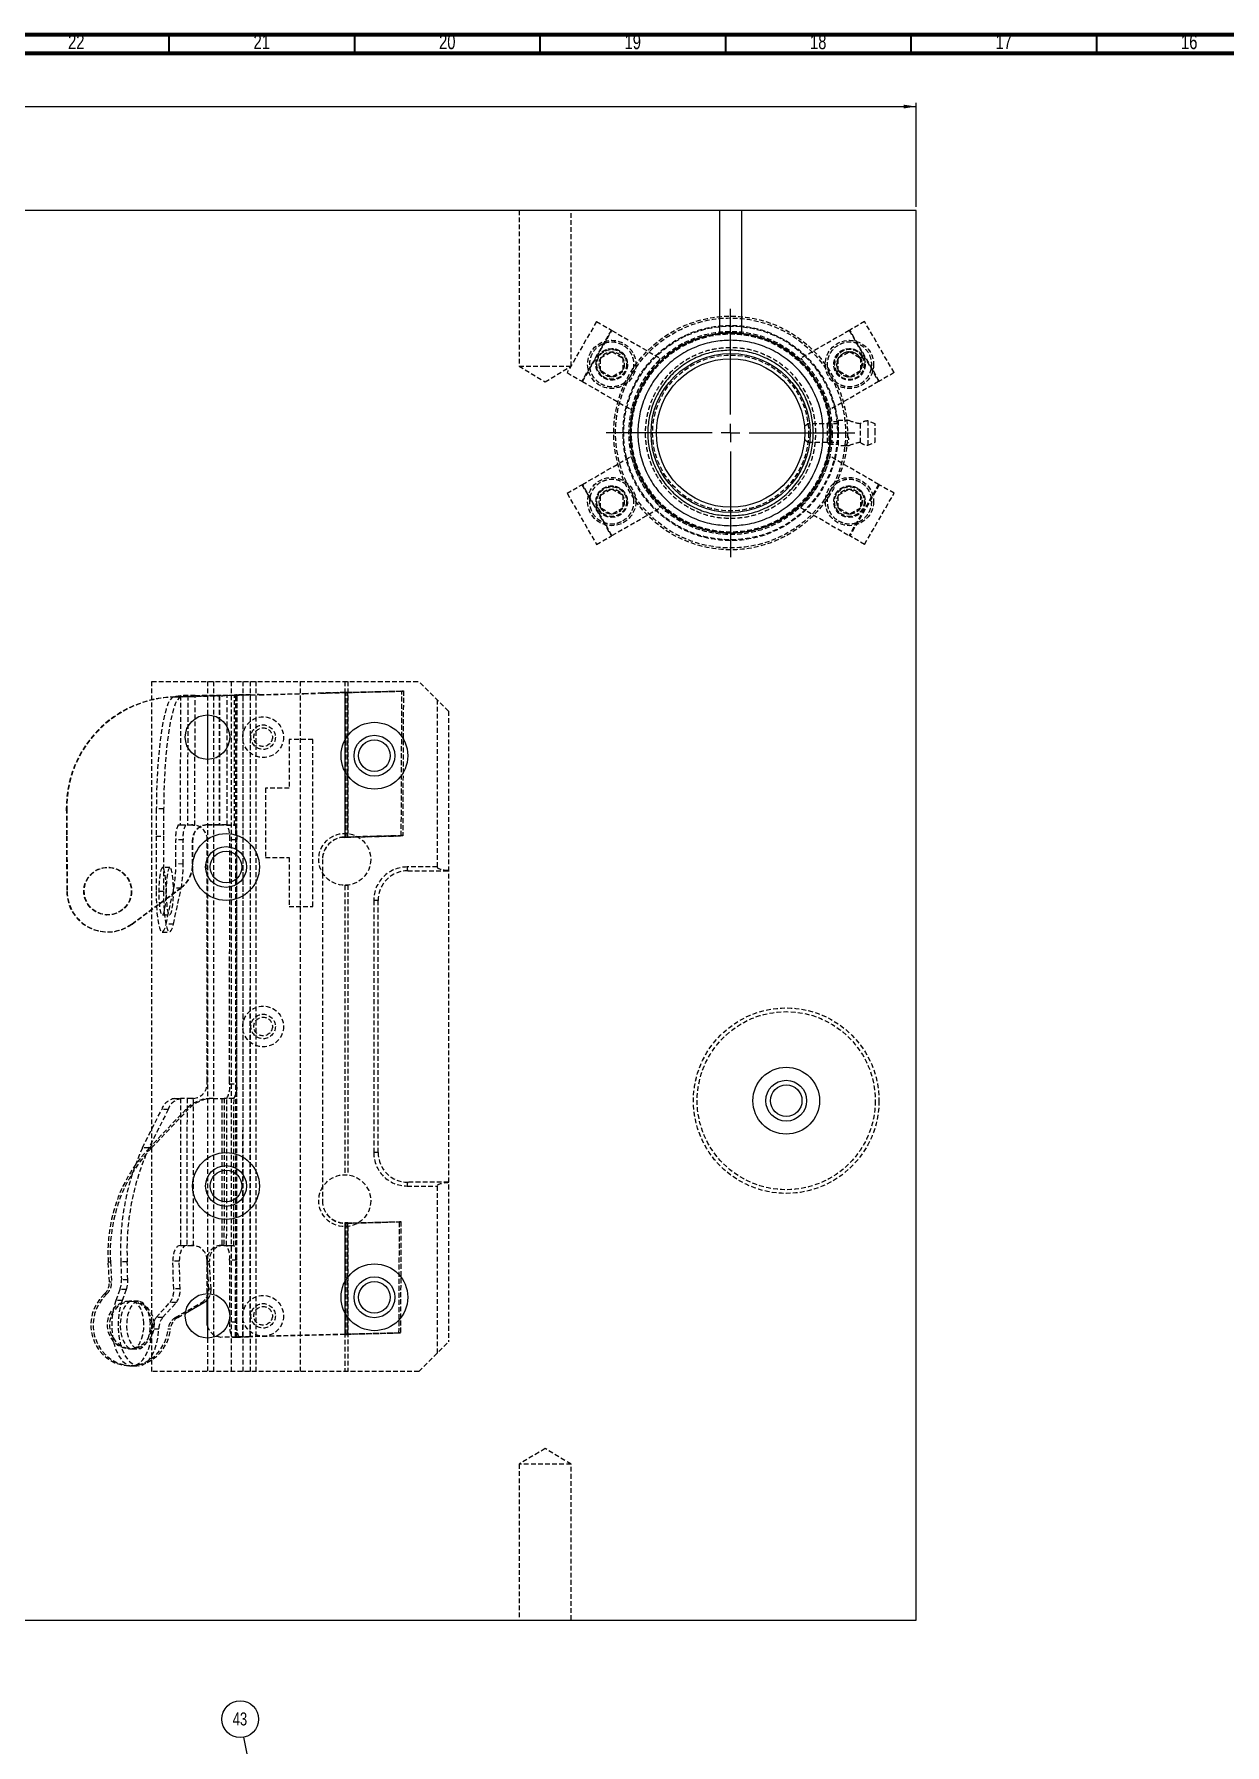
# Model space of a CAD drawing. Header units: millimetres. Extents: x 5 to 1512, y -497 to 895.
# Drawn here: x 413.6 to 734.5, y 434 to 895.1 of the extents above; entities that cross this region are included whole.
import ezdxf

# ---------------------------------------------------------------- set-up
doc = ezdxf.new("R2010")
doc.units = ezdxf.units.MM
doc.linetypes.add('HIDDEN', pattern=[1.905, 1.27, -0.635])
doc.styles.add('SLDTEXTSTYLE13', font='TXT', dxfattribs={"width": 0.75})
doc.dimstyles.new('SLDDIMSTYLE0', dxfattribs={"dimtxt": 3.5, "dimasz": 3.302, "dimexe": 0, "dimexo": 0.0625, "dimgap": 0.875, "dimtad": 1, "dimrnd": 1e-09, "dimzin": 12, "dimdsep": 46, "dimtxsty": 'SLDTEXTSTYLE13', "dimsah": 1, "dimcen": 0.09, "dimadec": 0, "dimazin": 3, "dimtfac": 1, "dimtofl": 0, "dimtmove": 0, "dimatfit": 3, "dimfxl": 1, "dimfrac": 2, "dimtolj": 1, "dimtzin": 12, "dimarcsym": 0})
doc.dimstyles.new('SLDDIMSTYLE1', dxfattribs={"dimtxt": 0.18, "dimasz": 3.302, "dimexe": 0, "dimexo": 0.0625, "dimgap": 0, "dimtad": 0, "dimtih": 1, "dimtoh": 1, "dimdec": 0, "dimrnd": 1e-09, "dimzin": 0, "dimdsep": 46, "dimtxsty": 'Standard', "dimsah": 1, "dimcen": 0.09, "dimadec": 0, "dimazin": 0, "dimtfac": 3.302, "dimtdec": 0, "dimtofl": 0, "dimtmove": 0, "dimatfit": 3, "dimfxl": 1, "dimfrac": 2, "dimtolj": 1, "dimtzin": 0, "dimarcsym": 0})

# ---------------------------------------------------------------- blocks, each defined once
blk = doc.blocks.new('SW_NOTE_0')
at = {"color": 0, "linetype": 'Continuous', "lineweight": 0}
blk.add_circle((-0.99, 4.84), 4.94, dxfattribs=at)
at = {"color": 0, "linetype": 'Continuous', "lineweight": 0, "insert": (-1.06, 6.65), "char_height": 3.5, "attachment_point": 2, "style": 'SLDTEXTSTYLE13'}
blk.add_mtext('43', dxfattribs=at)
blk = doc.blocks.new('_D_3')
at = {"color": 7, "linetype": 'Continuous', "lineweight": 18}
for p, q in [((101.29, 848.62), (101.29, 876.62)), ((651.29, 848.62), (651.29, 876.62)), ((101.29, 875.62), (651.29, 875.62))]:
    blk.add_line(p, q, dxfattribs=at)
for points in [[(101.29, 875.62), (104.59, 875.11), (104.59, 876.12)], [(651.29, 875.62), (647.99, 876.12), (647.99, 875.11)]]:
    blk.add_solid(points, dxfattribs=at)
at = {"color": 7, "linetype": 'Continuous', "lineweight": 18, "insert": (372.94, 880.13), "char_height": 3.5, "attachment_point": 1, "style": 'SLDTEXTSTYLE13'}
blk.add_mtext('550', dxfattribs=at)
blk = doc.blocks.new('SW_CENTERMARKSYMBOL_1')
at = {"color": 0, "linetype": 'Continuous', "lineweight": 0}
for p, q in [((0, 5), (0, 33.5)), ((-5, 0), (-33.5, 0)), ((0, 0), (-2.5, 0)), ((0, 0), (0, 2.5)), ((0, 0), (0, -2.5)), ((0, 0), (2.5, 0)), ((5, 0), (33.5, 0)), ((0, -5), (0, -33.5))]:
    blk.add_line(p, q, dxfattribs=at)

msp = doc.modelspace()

# ---------------------------------------------------------------- linework, layer by layer
at = {"color": 7, "linetype": 'Continuous', "lineweight": 70}
for p, q in [((5, 895), (1495, 895)), ((10, 890), (1490, 890))]:
    msp.add_line(p, q, dxfattribs=at)
at = {"color": 7, "linetype": 'Continuous', "lineweight": 35}
for p, q in [((450, 890), (450, 895)), ((500, 890), (500, 895)), ((550, 890), (550, 895)), ((600, 890), (600, 895)), ((650, 890), (650, 895)), ((700, 890), (700, 895))]:
    msp.add_line(p, q, dxfattribs=at)
at = {"color": 7, "linetype": 'Continuous', "lineweight": 25}
for p, q in [((598.291, 847.616), (154.291, 847.616)), ((598.291, 847.616), (598.291, 814.449)), ((604.291, 847.616), (598.291, 847.616)), ((604.291, 814.449), (604.291, 847.616)), ((651.291, 847.616), (604.291, 847.616)), ((651.291, 467.616), (651.291, 847.616)), ((460.291, 711.616), (460.291, 699.616)), ((460.162, 547.886), (460.165, 553.883)), ((460.291, 555.616), (460.291, 543.616)), ((454.337, 550.356), (459.267, 553.171)), ((101.291, 467.616), (651.291, 467.616))]:
    msp.add_line(p, q, dxfattribs=at)
at = {"color": 7, "linetype": 'HIDDEN', "lineweight": 18}
for p, q in [((544.291, 847.616), (544.291, 805.616)), ((558.291, 805.616), (558.291, 847.616)), ((565.169, 817.651), (557.219, 803.881)), ((565.169, 817.651), (569.153, 815.351)), ((637.413, 817.651), (633.429, 815.351)), ((645.363, 803.881), (637.413, 817.651)), ((569.153, 815.351), (561.203, 801.581)), ((561.376, 801.481), (569.326, 815.251)), ((569.326, 815.251), (582.316, 807.751)), ((633.256, 815.251), (620.266, 807.751)), ((633.256, 815.251), (641.206, 801.481)), ((641.379, 801.581), (633.429, 815.351)), ((566.248, 807.848), (569.248, 809.58)), ((566.248, 804.384), (566.248, 807.848)), ((569.248, 809.58), (572.248, 807.848)), ((572.248, 807.848), (572.248, 804.384)), ((582.016, 807.23), (582.316, 807.751)), ((620.266, 807.751), (620.566, 807.23)), ((630.334, 807.848), (633.334, 809.58)), ((630.334, 804.384), (630.334, 807.848)), ((633.334, 809.58), (636.334, 807.848)), ((636.257, 807.804), (636.798, 808.116)), ((636.334, 807.848), (636.334, 804.384)), ((544.291, 805.616), (551.291, 805.616)), ((544.291, 805.616), (551.291, 801.41)), ((551.291, 805.616), (558.291, 805.616)), ((551.291, 801.41), (558.291, 805.616)), ((557.219, 803.881), (561.203, 801.581)), ((569.248, 802.652), (566.248, 804.384)), ((572.248, 804.384), (569.248, 802.652)), ((629.87, 804.116), (630.411, 804.429)), ((633.334, 802.652), (630.334, 804.384)), ((636.334, 804.384), (633.334, 802.652)), ((645.363, 803.881), (641.379, 801.581)), ((561.376, 801.481), (574.366, 793.981)), ((641.206, 801.481), (628.216, 793.981)), ((574.366, 793.981), (574.667, 794.502)), ((627.915, 794.502), (628.216, 793.981)), ((630.291, 790.116), (622.145, 790.116)), ((627.791, 790.616), (627.291, 790.116)), ((627.291, 790.116), (627.291, 785.116)), ((627.791, 790.616), (627.791, 784.616)), ((630.291, 790.616), (627.791, 790.616)), ((630.291, 791.116), (630.291, 787.616)), ((630.291, 791.116), (632.291, 791.116)), ((636.291, 785.054), (636.291, 790.178)), ((638.291, 790.866), (638.291, 787.616)), ((640.291, 790.116), (638.291, 790.866)), ((640.291, 787.616), (640.291, 790.116)), ((622.145, 785.116), (630.291, 785.116)), ((627.291, 785.116), (627.791, 784.616)), ((627.791, 784.616), (630.291, 784.616)), ((630.291, 787.616), (630.291, 784.116)), ((630.291, 787.616), (632.291, 787.616)), ((632.291, 784.116), (630.291, 784.116)), ((638.291, 787.616), (638.291, 784.366)), ((638.291, 784.366), (640.291, 785.116)), ((640.291, 785.116), (640.291, 787.616)), ((561.376, 773.751), (574.366, 781.251)), ((574.667, 780.73), (574.366, 781.251)), ((627.915, 780.73), (628.216, 781.251)), ((641.206, 773.751), (628.216, 781.251)), ((557.219, 771.351), (561.203, 773.651)), ((557.219, 771.351), (565.169, 757.581)), ((561.203, 773.651), (569.153, 759.881)), ((569.326, 759.981), (561.376, 773.751)), ((566.248, 770.848), (569.248, 772.58)), ((566.248, 767.384), (566.248, 770.848)), ((569.248, 772.58), (572.248, 770.848)), ((572.248, 770.848), (572.248, 767.384)), ((630.334, 770.848), (633.334, 772.58)), ((630.334, 767.384), (630.334, 770.848)), ((641.206, 773.751), (633.256, 759.981)), ((633.334, 772.58), (636.334, 770.848)), ((641.379, 773.651), (633.429, 759.881)), ((636.334, 770.848), (636.334, 767.384)), ((637.413, 757.581), (645.363, 771.351)), ((645.363, 771.351), (641.379, 773.651)), ((569.248, 765.652), (566.248, 767.384)), ((572.248, 767.384), (569.248, 765.652)), ((569.326, 759.981), (582.316, 767.481)), ((582.316, 767.481), (582.016, 768.002)), ((620.266, 767.481), (620.566, 768.002)), ((620.266, 767.481), (633.256, 759.981)), ((633.334, 765.652), (630.334, 767.384)), ((636.334, 767.384), (633.334, 765.652)), ((565.169, 757.581), (569.153, 759.881)), ((637.413, 757.581), (633.429, 759.881)), ((445.291, 720.616), (517.291, 720.616)), ((445.291, 534.616), (445.291, 720.616)), ((460.291, 720.616), (460.291, 711.616)), ((461.87, 720.616), (461.87, 534.616)), ((466.761, 534.616), (466.761, 720.616)), ((469.834, 720.616), (469.834, 534.616)), ((471.79, 720.616), (471.79, 534.616)), ((473.29, 720.616), (473.29, 534.616)), ((485.291, 720.616), (485.291, 534.616)), ((497.291, 720.616), (497.291, 679.674)), ((498.091, 720.616), (498.091, 679.628)), ((525.291, 712.616), (517.291, 720.616)), ((453.034, 716.762), (451.164, 716.463)), ((451.164, 716.463), (453.14, 716.455)), ((463.458, 716.764), (451.468, 716.471)), ((451.468, 716.471), (451.574, 716.464)), ((451.574, 716.464), (463.565, 716.758)), ((453.034, 716.762), (452.904, 681.961)), ((455.01, 716.754), (453.034, 716.762)), ((453.14, 716.455), (455.01, 716.754)), ((455.01, 716.754), (454.88, 681.953)), ((456.855, 681.9), (456.986, 716.88)), ((456.986, 716.88), (466.093, 716.968)), ((463.458, 716.764), (463.417, 681.963)), ((463.565, 716.758), (463.458, 716.764)), ((463.565, 716.758), (463.523, 681.957)), ((465.585, 681.903), (465.627, 716.884)), ((465.627, 716.884), (467.521, 716.976)), ((467.584, 716.883), (465.627, 716.884)), ((466.093, 716.968), (468.253, 716.989)), ((467.97, 716.997), (467.521, 716.976)), ((467.542, 681.902), (467.584, 716.883)), ((467.584, 716.883), (469.477, 716.974)), ((467.878, 543.911), (467.97, 716.997)), ((467.97, 716.997), (469.926, 716.996)), ((468.16, 543.902), (468.253, 716.989)), ((468.16, 543.944), (468.253, 716.989)), ((468.253, 716.989), (471.883, 716.987)), ((469.477, 716.974), (469.926, 716.996)), ((469.834, 543.91), (469.926, 716.996)), ((471.79, 544.007), (471.883, 717.053)), ((471.883, 717.053), (473.693, 717.098)), ((471.883, 716.987), (473.693, 717.032)), ((474.263, 717.097), (473.693, 717.098)), ((474.263, 717.032), (473.693, 717.032)), ((474.263, 717.097), (486.259, 717.405)), ((474.263, 717.032), (486.259, 717.339)), ((486.259, 717.405), (490.083, 717.503)), ((486.259, 717.339), (490.083, 717.437)), ((490.433, 717.512), (490.083, 717.503)), ((490.433, 717.446), (490.083, 717.437)), ((490.79, 717.521), (490.433, 717.512)), ((490.79, 717.455), (490.433, 717.446)), ((490.79, 717.521), (497.291, 717.682)), ((497.291, 717.682), (490.79, 717.521)), ((490.79, 717.455), (497.291, 717.616)), ((497.291, 717.616), (490.79, 717.455)), ((497.291, 717.682), (497.291, 678.676)), ((497.291, 717.682), (497.291, 678.676)), ((497.291, 717.682), (497.291, 717.682)), ((497.291, 717.616), (497.291, 678.61)), ((497.291, 717.616), (497.291, 678.61)), ((497.291, 717.616), (497.291, 717.616)), ((497.392, 717.687), (497.493, 717.687)), ((497.392, 717.621), (497.493, 717.621)), ((497.691, 717.702), (512.7, 718.089)), ((497.691, 717.636), (512.7, 718.023)), ((497.691, 678.69), (497.691, 717.702)), ((497.691, 717.702), (498.091, 717.702)), ((497.691, 678.624), (497.691, 717.636)), ((497.691, 717.636), (498.091, 717.636)), ((498.091, 717.702), (513.1, 718.089)), ((498.091, 717.636), (513.1, 718.023)), ((498.091, 678.69), (498.091, 717.702)), ((498.091, 678.624), (498.091, 717.636)), ((512.521, 679.072), (512.7, 718.089)), ((512.521, 679.006), (512.7, 718.023)), ((512.7, 718.089), (513.1, 718.089)), ((512.7, 718.023), (513.1, 718.023)), ((513.1, 718.089), (512.921, 679.072)), ((513.1, 718.023), (512.921, 679.006)), ((522.195, 715.712), (522.195, 670.616)), ((525.291, 712.616), (525.291, 542.616)), ((482.291, 705.009), (482.291, 691.859)), ((488.691, 705.009), (482.291, 705.009)), ((488.691, 660.009), (488.691, 705.009)), ((460.291, 699.616), (460.291, 555.616)), ((482.291, 691.859), (475.891, 691.859)), ((475.891, 691.859), (475.891, 673.159)), ((422.238, 686.302), (422.28, 678.961)), ((422.344, 686.295), (422.238, 686.302)), ((422.344, 686.295), (422.386, 678.955)), ((446.501, 686.281), (446.481, 678.94)), ((448.476, 686.273), (446.501, 686.281)), ((448.476, 686.273), (448.457, 678.933)), ((422.28, 678.961), (422.367, 664.042)), ((422.28, 678.961), (422.386, 678.955)), ((422.386, 678.955), (422.473, 664.035)), ((446.481, 678.94), (446.442, 664.021)), ((446.481, 678.94), (448.457, 678.933)), ((448.457, 678.933), (448.417, 664.013)), ((451.754, 671.429), (451.771, 677.937)), ((453.747, 677.93), (451.771, 677.937)), ((452.409, 681.963), (452.904, 681.961)), ((453.729, 671.421), (453.747, 677.93)), ((456.4, 681.948), (455.945, 681.95)), ((456.276, 671.438), (456.239, 677.943)), ((456.345, 677.936), (456.239, 677.943)), ((456.382, 671.432), (456.345, 677.936)), ((460.197, 612.87), (460.232, 677.946)), ((460.238, 681.967), (463.417, 681.963)), ((460.344, 681.96), (460.238, 681.967)), ((463.523, 681.957), (460.344, 681.96)), ((465.439, 681.951), (467.25, 681.952)), ((465.585, 681.903), (467.542, 681.902)), ((466.251, 612.875), (466.286, 677.951)), ((468.242, 677.95), (466.286, 677.951)), ((468.207, 612.874), (468.242, 677.95)), ((497.291, 678.676), (497.139, 678.672)), ((497.291, 678.61), (497.139, 678.607)), ((497.291, 678.676), (497.691, 678.69)), ((498.091, 678.624), (497.291, 678.61)), ((497.291, 678.61), (497.691, 678.624)), ((497.691, 678.69), (512.521, 679.072)), ((497.691, 678.624), (512.521, 679.006)), ((497.691, 678.69), (498.091, 678.69)), ((497.691, 678.624), (498.091, 678.624)), ((512.921, 679.072), (498.091, 678.69)), ((512.921, 679.006), (498.091, 678.624)), ((512.921, 679.072), (512.521, 679.072)), ((512.921, 679.006), (512.521, 679.006)), ((433.841, 670.49), (433.735, 670.496)), ((450.154, 670.484), (448.178, 670.491)), ((453.729, 671.421), (451.754, 671.429)), ((456.382, 671.432), (456.276, 671.438)), ((475.891, 673.159), (482.291, 673.159)), ((482.291, 673.159), (482.291, 660.009)), ((491.291, 672.674), (491.291, 672.608)), ((491.291, 672.608), (491.291, 580.581)), ((522.195, 670.616), (514.091, 670.616)), ((514.291, 669.616), (525.291, 669.616)), ((439.86, 655.248), (453.022, 664.947)), ((439.967, 655.242), (453.128, 664.941)), ((449.137, 655.234), (451.223, 664.936)), ((451.113, 655.227), (453.199, 664.928)), ((453.199, 664.928), (451.223, 664.936)), ((453.128, 664.941), (453.022, 664.947)), ((497.291, 665.674), (498.091, 665.72)), ((497.291, 665.674), (497.291, 587.647)), ((498.091, 665.72), (498.091, 587.601)), ((422.473, 664.035), (422.367, 664.042)), ((448.417, 664.013), (446.442, 664.021)), ((482.291, 660.009), (488.691, 660.009)), ((506.291, 661.616), (505.091, 661.616)), ((505.091, 661.616), (505.091, 593.616)), ((506.291, 593.616), (506.291, 661.616)), ((432.967, 657.719), (433.073, 657.713)), ((439.967, 655.242), (439.86, 655.248)), ((448.13, 657.691), (450.106, 657.684)), ((451.113, 655.227), (449.137, 655.234)), ((432.691, 653.127), (432.797, 653.121)), ((448.113, 653.091), (450.089, 653.084)), ((460.197, 612.199), (460.197, 612.87)), ((466.251, 612.204), (466.251, 612.875)), ((466.251, 612.204), (468.207, 612.202)), ((468.207, 612.202), (468.207, 612.874)), ((442.771, 594.909), (447.962, 605.276)), ((449.694, 605.275), (444.503, 594.908)), ((454.485, 605.281), (444.617, 594.916)), ((445.235, 594.916), (455.103, 605.281)), ((449.694, 605.275), (447.962, 605.276)), ((451.499, 608.203), (453.04, 608.202)), ((453.04, 608.202), (453.019, 568.603)), ((454.485, 605.281), (455.103, 605.281)), ((454.772, 608.201), (454.751, 568.602)), ((456.038, 608.201), (456.271, 608.201)), ((456.483, 568.589), (456.504, 608.213)), ((461.83, 608.206), (461.212, 608.206)), ((461.83, 608.206), (464.761, 608.204)), ((464.143, 608.205), (464.122, 568.605)), ((464.761, 608.204), (464.74, 568.605)), ((465.46, 568.592), (465.481, 608.216)), ((467.438, 608.215), (465.481, 608.216)), ((467.416, 568.591), (467.438, 608.215)), ((444.503, 594.908), (442.771, 594.909)), ((444.617, 594.916), (445.235, 594.916)), ((506.291, 593.616), (505.091, 593.616)), ((514.091, 584.616), (522.195, 584.616)), ((525.291, 585.616), (514.291, 585.616)), ((522.195, 584.616), (522.195, 539.52)), ((497.291, 574.647), (497.291, 544.639)), ((497.291, 574.581), (497.291, 544.573)), ((497.291, 573.647), (498.091, 573.693)), ((497.291, 573.647), (497.291, 534.616)), ((497.405, 574.649), (497.691, 574.659)), ((497.405, 574.649), (497.52, 574.649)), ((497.405, 574.583), (497.691, 574.593)), ((497.405, 574.583), (497.52, 574.583)), ((498.091, 574.659), (497.52, 574.649)), ((498.091, 574.593), (497.52, 574.583)), ((497.691, 574.659), (512.046, 575.029)), ((497.691, 574.593), (512.046, 574.963)), ((497.691, 544.649), (497.691, 574.659)), ((497.691, 574.659), (498.091, 574.659)), ((497.691, 544.583), (497.691, 574.593)), ((497.691, 574.593), (498.091, 574.593)), ((498.091, 574.659), (512.446, 575.029)), ((498.091, 574.593), (512.446, 574.963)), ((498.091, 544.649), (498.091, 574.659)), ((498.091, 544.583), (498.091, 574.593)), ((498.091, 573.693), (498.091, 534.616)), ((511.908, 545.001), (512.046, 575.029)), ((511.908, 544.935), (512.046, 574.963)), ((512.046, 575.029), (512.446, 575.029)), ((512.046, 574.963), (512.446, 574.963)), ((512.446, 575.029), (512.308, 545.001)), ((512.446, 574.963), (512.308, 544.935)), ((453.019, 568.603), (452.954, 568.603)), ((456.25, 568.601), (456.017, 568.601)), ((464.616, 568.605), (463.998, 568.605)), ((464.74, 568.605), (464.616, 568.605)), ((465.46, 568.592), (467.416, 568.591)), ((433.53, 564.172), (434.148, 564.172)), ((433.842, 558.815), (433.53, 564.172)), ((434.148, 564.172), (434.46, 558.815)), ((436.935, 564.162), (437.081, 559.339)), ((438.667, 564.161), (436.935, 564.162)), ((438.813, 559.338), (438.667, 564.161)), ((451.181, 556.928), (450.955, 564.357)), ((452.687, 564.356), (450.955, 564.357)), ((452.913, 556.927), (452.687, 564.356)), ((460.165, 553.883), (460.171, 564.599)), ((460.199, 564.36), (460.817, 564.36)), ((460.631, 556.931), (460.199, 564.36)), ((461.249, 556.931), (460.817, 564.36)), ((466.225, 564.604), (466.216, 547.89)), ((468.182, 564.603), (466.225, 564.604)), ((468.173, 547.889), (468.182, 564.603)), ((433.842, 558.815), (434.46, 558.815)), ((438.813, 559.338), (437.081, 559.339)), ((432.512, 555.526), (433.13, 555.525)), ((436.677, 556.675), (435.582, 553.792)), ((437.314, 553.791), (435.582, 553.792)), ((438.409, 556.674), (436.677, 556.675)), ((438.409, 556.674), (437.314, 553.791)), ((439.916, 553.551), (439.298, 553.552)), ((441.696, 553.542), (439.964, 553.543)), ((452.913, 556.927), (451.181, 556.928)), ((460.631, 556.931), (461.249, 556.931)), ((446.47, 549.184), (450.138, 553.168)), ((448.202, 549.183), (446.47, 549.184)), ((448.202, 549.183), (451.87, 553.167)), ((451.87, 553.167), (450.138, 553.168)), ((451.676, 549.19), (458.649, 553.172)), ((451.676, 549.19), (452.294, 549.189)), ((452.294, 549.189), (454.337, 550.356)), ((458.649, 553.172), (459.267, 553.171)), ((447.166, 546.062), (445.434, 546.063)), ((449.705, 546.068), (450.323, 546.068)), ((468.173, 547.889), (466.216, 547.89)), ((497.291, 544.639), (471.79, 544.007)), ((497.291, 544.573), (471.79, 543.942)), ((511.908, 545.001), (497.691, 544.649)), ((511.908, 544.935), (497.691, 544.583)), ((498.091, 544.649), (497.691, 544.649)), ((498.091, 544.583), (497.691, 544.583)), ((512.308, 545.001), (498.091, 544.649)), ((512.308, 544.935), (498.091, 544.583)), ((512.308, 545.001), (511.908, 545.001)), ((512.308, 544.935), (511.908, 544.935)), ((439.291, 540.752), (439.909, 540.751)), ((439.957, 540.743), (441.689, 540.742)), ((460.291, 543.616), (460.291, 534.616)), ((468.16, 543.902), (464.181, 543.883)), ((467.878, 543.911), (467.05, 543.89)), ((467.05, 543.89), (469.007, 543.889)), ((467.878, 543.911), (469.834, 543.91)), ((468.16, 543.944), (471.79, 543.942)), ((469.834, 543.91), (469.007, 543.889)), ((517.291, 534.616), (525.291, 542.616)), ((439.289, 536.152), (439.907, 536.151)), ((439.955, 536.143), (441.687, 536.142)), ((517.291, 534.616), (445.291, 534.616)), ((551.291, 513.822), (544.291, 509.616)), ((558.291, 509.616), (551.291, 513.822)), ((558.291, 509.616), (544.291, 509.616)), ((544.291, 509.616), (544.291, 467.616)), ((558.291, 467.616), (558.291, 509.616))]:
    msp.add_line(p, q, dxfattribs=at)
at = {"color": 7, "linetype": 'HIDDEN', "lineweight": 18, "flags": 128}
for points in [[(569.153, 815.351), (569.156, 815.349), (569.166, 815.343), (569.182, 815.334), (569.203, 815.322), (569.23, 815.307), (569.26, 815.289), (569.292, 815.271), (569.326, 815.251)], [(598.291, 814.449), (601.291, 814.616), (604.291, 814.449)], [(633.256, 815.251), (633.29, 815.271), (633.322, 815.289), (633.352, 815.307), (633.378, 815.322), (633.4, 815.334), (633.416, 815.343), (633.426, 815.349), (633.429, 815.351)], [(561.376, 801.481), (561.342, 801.501), (561.31, 801.52), (561.28, 801.537), (561.253, 801.552), (561.232, 801.564), (561.216, 801.574), (561.206, 801.579), (561.203, 801.581)], [(641.379, 801.581), (641.376, 801.579), (641.366, 801.574), (641.35, 801.564), (641.328, 801.552), (641.302, 801.537), (641.272, 801.52), (641.24, 801.501), (641.206, 801.481)], [(561.203, 773.651), (561.206, 773.653), (561.216, 773.659), (561.232, 773.668), (561.253, 773.68), (561.28, 773.695), (561.31, 773.713), (561.342, 773.732), (561.376, 773.751)], [(641.379, 773.651), (641.376, 773.653), (641.366, 773.659), (641.35, 773.668), (641.328, 773.68), (641.302, 773.695), (641.272, 773.713), (641.24, 773.732), (641.206, 773.751)], [(569.326, 759.981), (569.292, 759.962), (569.26, 759.943), (569.23, 759.926), (569.203, 759.911), (569.182, 759.898), (569.166, 759.889), (569.156, 759.883), (569.153, 759.881)], [(633.429, 759.881), (633.426, 759.883), (633.416, 759.889), (633.4, 759.898), (633.378, 759.911), (633.352, 759.926), (633.322, 759.943), (633.29, 759.962), (633.256, 759.981)], [(451.164, 716.463), (450.647, 716.196), (450.137, 715.564), (449.639, 714.575), (449.16, 713.241), (448.706, 711.578), (448.282, 709.606), (447.894, 707.351), (447.546, 704.839), (447.242, 702.101), (446.987, 699.172), (446.783, 696.087), (446.633, 692.883), (446.538, 689.601), (446.501, 686.281)], [(453.14, 716.455), (452.623, 716.189), (452.113, 715.557), (451.615, 714.568), (451.136, 713.233), (450.682, 711.57), (450.258, 709.599), (449.87, 707.343), (449.521, 704.832), (449.218, 702.094), (448.962, 699.165), (448.758, 696.079), (448.608, 692.876), (448.514, 689.594), (448.476, 686.273)], [(452.904, 681.961), (453.039, 681.96), (453.258, 681.96), (453.555, 681.958), (453.925, 681.957), (454.359, 681.955), (454.847, 681.954), (455.38, 681.952), (455.945, 681.95)], [(463.417, 681.963), (464.008, 681.963), (464.592, 681.962), (465.154, 681.96), (465.683, 681.959), (466.167, 681.957), (466.596, 681.956), (466.959, 681.954), (467.25, 681.952)], [(448.182, 670.491), (447.943, 670.312), (447.716, 669.772), (447.515, 668.901), (447.35, 667.751), (447.233, 666.388), (447.169, 664.892), (447.162, 663.349), (447.213, 661.849), (447.319, 660.48), (447.473, 659.32), (447.667, 658.438), (447.889, 657.884), (448.126, 657.691), (448.366, 657.87), (448.593, 658.411), (448.794, 659.282), (448.958, 660.432), (449.076, 661.795), (449.14, 663.291), (449.146, 664.834), (449.096, 666.334), (448.99, 667.703), (448.836, 668.862), (448.642, 669.745), (448.42, 670.298), (448.182, 670.491)], [(450.158, 670.484), (449.919, 670.305), (449.692, 669.764), (449.49, 668.894), (449.326, 667.744), (449.208, 666.381), (449.144, 664.884), (449.138, 663.341), (449.189, 661.842), (449.294, 660.472), (449.449, 659.313), (449.642, 658.431), (449.864, 657.877), (450.102, 657.684), (450.341, 657.863), (450.568, 658.404), (450.77, 659.274), (450.934, 660.424), (451.051, 661.787), (451.115, 663.284), (451.122, 664.827), (451.071, 666.326), (450.965, 667.696), (450.811, 668.855), (450.617, 669.737), (450.395, 670.291), (450.158, 670.484)], [(446.442, 664.021), (446.465, 662.017), (446.545, 660.083), (446.679, 658.284), (446.862, 656.679), (447.089, 655.322), (447.351, 654.258), (447.64, 653.525), (447.946, 653.145), (448.26, 653.131), (448.569, 653.485), (448.865, 654.194), (449.137, 655.234)], [(448.417, 664.013), (448.441, 662.01), (448.521, 660.076), (448.655, 658.276), (448.838, 656.671), (449.064, 655.314), (449.327, 654.251), (449.616, 653.517), (449.922, 653.137), (450.235, 653.124), (450.545, 653.477), (450.841, 654.186), (451.113, 655.227)], [(456.038, 608.201), (455.58, 608.201), (455.135, 608.201), (454.708, 608.201), (454.305, 608.202), (453.932, 608.202), (453.594, 608.202), (453.295, 608.202), (453.04, 608.202)], [(467.314, 608.203), (467.14, 608.203), (466.917, 608.203), (466.648, 608.203), (466.336, 608.203), (465.987, 608.204), (465.605, 608.204), (465.194, 608.204), (464.761, 608.204)], [(452.954, 568.603), (452.548, 568.52), (452.16, 568.275), (451.804, 567.877), (451.496, 567.343), (451.248, 566.696), (451.071, 565.962), (450.972, 565.171), (450.955, 564.357)], [(454.686, 568.602), (454.28, 568.519), (453.892, 568.274), (453.536, 567.876), (453.228, 567.342), (452.98, 566.695), (452.803, 565.961), (452.704, 565.17), (452.687, 564.356)], [(453.019, 568.603), (453.274, 568.602), (453.573, 568.602), (453.911, 568.602), (454.284, 568.602), (454.687, 568.602), (455.114, 568.601), (455.559, 568.601), (456.017, 568.601)], [(464.74, 568.605), (465.173, 568.604), (465.584, 568.604), (465.966, 568.604), (466.315, 568.604), (466.626, 568.604), (466.895, 568.603), (467.119, 568.603), (467.293, 568.603)], [(432.512, 555.526), (431.155, 554.061), (430.079, 552.358), (429.322, 550.476), (428.909, 548.478), (428.855, 546.434), (429.162, 544.416), (429.818, 542.492), (430.802, 540.728), (432.078, 539.187), (433.605, 537.921), (435.327, 536.973), (437.187, 536.377), (439.119, 536.153), (441.058, 536.309), (442.936, 536.839), (444.687, 537.726), (446.253, 538.938), (447.578, 540.434), (448.618, 542.162), (449.335, 544.062), (449.705, 546.068)], [(433.13, 555.525), (431.773, 554.061), (430.697, 552.358), (429.94, 550.475), (429.527, 548.478), (429.473, 546.434), (429.78, 544.415), (430.436, 542.491), (431.42, 540.728), (432.696, 539.187), (434.223, 537.92), (435.945, 536.973), (437.805, 536.377), (439.737, 536.153), (441.676, 536.309), (443.554, 536.839), (445.305, 537.726), (446.871, 538.938), (448.196, 540.434), (449.236, 542.161), (449.953, 544.061), (450.323, 546.068)], [(445.37, 547.543), (445.105, 549.06), (444.501, 550.467), (443.596, 551.68), (442.44, 552.631), (441.101, 553.263), (439.658, 553.54), (438.193, 553.446), (436.793, 552.986), (435.537, 552.187), (434.501, 551.095), (433.742, 549.774), (433.307, 548.301), (433.219, 546.76), (433.485, 545.243), (434.088, 543.837), (434.994, 542.623), (436.149, 541.672), (437.488, 541.04), (438.931, 540.763), (440.396, 540.857), (441.797, 541.317), (443.052, 542.117), (444.089, 543.208), (444.847, 544.529), (445.282, 546.003), (445.37, 547.543)], [(445.988, 547.542), (445.723, 549.06), (445.119, 550.466), (444.214, 551.68), (443.058, 552.631), (441.719, 553.263), (440.276, 553.54), (438.811, 553.446), (437.411, 552.985), (436.155, 552.186), (435.119, 551.094), (434.36, 549.774), (433.925, 548.3), (433.837, 546.76), (434.103, 545.243), (434.706, 543.836), (435.612, 542.622), (436.767, 541.672), (438.106, 541.04), (439.549, 540.763), (441.014, 540.857), (442.415, 541.317), (443.67, 542.116), (444.707, 543.208), (445.465, 544.529), (445.9, 546.002), (445.988, 547.542)], [(435.582, 553.792), (435.045, 552.071), (434.676, 550.182), (434.486, 548.189), (434.482, 546.162), (434.665, 544.167), (435.027, 542.274), (435.557, 540.546), (436.237, 539.042), (437.043, 537.814), (437.949, 536.902), (438.922, 536.339), (439.931, 536.143), (440.942, 536.321), (441.918, 536.867), (442.829, 537.761), (443.641, 538.975), (444.329, 540.466), (444.868, 542.185), (445.241, 544.071), (445.434, 546.063)], [(437.314, 553.791), (436.778, 552.07), (436.408, 550.181), (436.218, 548.188), (436.214, 546.161), (436.397, 544.166), (436.759, 542.273), (437.289, 540.545), (437.969, 539.041), (438.775, 537.813), (439.681, 536.902), (440.654, 536.338), (441.664, 536.142), (442.674, 536.32), (443.65, 536.866), (444.561, 537.76), (445.373, 538.974), (446.061, 540.466), (446.6, 542.184), (446.973, 544.07), (447.166, 546.062)], [(443.155, 547.536), (443.016, 549.053), (442.699, 550.459), (442.223, 551.673), (441.616, 552.623), (440.912, 553.255), (440.153, 553.532), (439.383, 553.437), (438.647, 552.977), (437.987, 552.177), (437.441, 551.085), (437.042, 549.764), (436.813, 548.29), (436.767, 546.75), (436.906, 545.233), (437.223, 543.827), (437.698, 542.613), (438.306, 541.663), (439.009, 541.031), (439.768, 540.754), (440.538, 540.849), (441.275, 541.309), (441.935, 542.109), (442.48, 543.201), (442.879, 544.522), (443.108, 545.996), (443.155, 547.536)], [(444.887, 547.535), (444.748, 549.052), (444.431, 550.459), (443.955, 551.672), (443.348, 552.622), (442.644, 553.254), (441.885, 553.531), (441.115, 553.436), (440.379, 552.976), (439.719, 552.176), (439.173, 551.084), (438.774, 549.763), (438.545, 548.29), (438.499, 546.749), (438.638, 545.232), (438.955, 543.826), (439.431, 542.612), (440.038, 541.662), (440.741, 541.03), (441.5, 540.753), (442.27, 540.848), (443.007, 541.309), (443.667, 542.108), (444.212, 543.2), (444.611, 544.521), (444.841, 545.995), (444.887, 547.535)], [(466.216, 547.89), (466.232, 547.108), (466.279, 546.355), (466.356, 545.662), (466.46, 545.055), (466.586, 544.557), (466.731, 544.189), (466.887, 543.963), (467.05, 543.89)], [(469.007, 543.889), (468.844, 543.962), (468.687, 544.188), (468.543, 544.556), (468.416, 545.053), (468.313, 545.661), (468.236, 546.354), (468.188, 547.106), (468.173, 547.889)]]:
    msp.add_lwpolyline(points, dxfattribs=at)
at = {"color": 7, "linetype": 'Continuous', "lineweight": 25, "flags": 128}
msp.add_lwpolyline([(460.291, 546.877), (460.239, 547.103), (460.162, 547.886)], dxfattribs=at)
at = {"color": 7, "linetype": 'HIDDEN', "lineweight": 18}
for centre, radius in [((601.291, 787.616), 31.5), ((601.291, 787.616), 31), ((601.291, 787.616), 29), ((601.291, 787.616), 28.81), ((569.248, 806.116), 6.5), ((601.291, 787.616), 27.394), ((601.291, 787.616), 27.01), ((601.291, 787.616), 26.73), ((601.291, 787.616), 26.71), ((633.334, 806.116), 6.5), ((569.248, 806.116), 4.25), ((569.248, 806.116), 4.2), ((569.248, 806.116), 4), ((569.248, 806.116), 3.4), ((569.248, 806.116), 3.375), ((601.291, 787.616), 21.006), ((633.334, 806.116), 4.25), ((633.334, 806.116), 4.2), ((633.334, 806.116), 3.4), ((569.248, 769.116), 6.5), ((633.334, 769.116), 6.5), ((569.248, 769.116), 4.25), ((569.248, 769.116), 4.2), ((569.248, 769.116), 4), ((569.248, 769.116), 3.4), ((569.248, 769.116), 3.375), ((633.334, 769.116), 4.25), ((633.334, 769.116), 4.2), ((633.334, 769.116), 4), ((633.334, 769.116), 3.4), ((633.334, 769.116), 3.375), ((475.291, 705.616), 5.5), ((475.291, 705.616), 3.3), ((475.291, 705.616), 2.5), ((497.291, 672.674), 7), ((433.351, 664.114), 6.393), ((433.457, 664.108), 6.393), ((475.291, 627.616), 5.5), ((616.291, 607.616), 25), ((475.291, 627.616), 3.3), ((475.291, 627.616), 2.5), ((616.291, 607.616), 24), ((497.291, 580.647), 7), ((475.291, 549.616), 5.5), ((475.291, 549.616), 3.3), ((475.291, 549.616), 2.5)]:
    msp.add_circle(centre, radius, dxfattribs=at)
at = {"color": 7, "linetype": 'Continuous', "lineweight": 25}
for centre, radius in [((601.291, 787.616), 26.995), ((601.291, 787.616), 21.449), ((601.291, 787.616), 20.006), ((460.291, 705.616), 6), ((505.291, 700.616), 9), ((505.291, 700.616), 5.5), ((505.291, 700.616), 4.25), ((465.291, 670.616), 9), ((465.291, 670.616), 5.5), ((465.291, 670.616), 4.25), ((616.291, 607.616), 9), ((616.291, 607.616), 5.5), ((616.291, 607.616), 4.25), ((465.291, 584.616), 9), ((465.291, 584.616), 5.5), ((465.291, 584.616), 4.25), ((505.291, 554.616), 9), ((505.291, 554.616), 5.5), ((505.291, 554.616), 4.25), ((460.291, 549.616), 6)]:
    msp.add_circle(centre, radius, dxfattribs=at)
for centre, radius, start, end in [((601.291, 787.616), 27, 96.37937, 83.62063), ((601.291, 787.616), 27, 83.62063, 96.37937), ((457.353, 556.511), 3.85, 299.82897, 319.7541)]:
    msp.add_arc(centre, radius, start, end, dxfattribs=at)
at = {"color": 7, "linetype": 'HIDDEN', "lineweight": 18}
for centre, radius, start, end in [((601.291, 787.616), 27.5, 134.50127, 165.49873), ((601.291, 787.616), 27.5, 14.50127, 45.49873), ((633.334, 806.116), 4, 30, 210), ((633.334, 806.116), 4, 210, 30), ((633.334, 806.116), 3.375, 30, 210), ((633.334, 806.116), 3.375, 210, 30), ((637.024, 798.306), 8.161, 241.98043, 264.84636), ((638.291, 787.616), 3.25, 90, 127.97987), ((637.024, 776.926), 8.161, 95.15364, 117.98736), ((638.291, 787.616), 3.25, 232.02013, 270), ((601.291, 787.616), 27.5, 194.50127, 225.49873), ((601.291, 787.616), 27.5, 314.50127, 345.49873), ((452.223, 686.494), 29.986, 91.44435, 180.36758), ((452.33, 686.488), 29.986, 91.44437, 180.36757), ((458.725, 678.899), 7.02, 154.124, 187.87481), ((460.701, 678.892), 7.02, 154.12416, 187.87476), ((460.236, 677.969), 3.998, 89.98322, 180.37093), ((460.343, 677.962), 3.998, 89.98318, 180.371), ((456.232, 677.948), 4, 359.96943, 81.0314), ((463.396, 328.867), 353.09, 89.66843, 89.97942), ((459.096, 678.715), 7.23, 353.93651, 26.16244), ((461.052, 678.714), 7.23, 353.93651, 26.16244), ((497.291, 672.674), 6, 91.44762, 180), ((497.291, 672.608), 6, 91.44762, 180), ((417.345, 670.972), 34.412, 349.89763, 0.76094), ((448.271, 671.39), 8.005, 306.40191, 0.34195), ((448.378, 671.384), 8.005, 306.40186, 0.34194), ((419.32, 670.965), 34.413, 349.89773, 0.76084), ((514.091, 661.616), 9, 90, 180), ((514.291, 661.616), 8, 90, 180), ((515.491, 670.376), 1.421, 170.27432, 212.34099), ((433.349, 664.092), 10.982, 180.26306, 306.36302), ((433.455, 664.086), 10.982, 180.26306, 306.36302), ((456.197, 612.201), 4, 274.40571, 359.96943), ((459.962, 611.349), 6.346, 330.41728, 7.73962), ((461.919, 611.348), 6.346, 330.41728, 7.73962), ((452.144, 603.822), 4.428, 98.38582, 160.8316), ((453.877, 603.821), 4.428, 98.38564, 160.83171), ((461.25, 598.922), 9.285, 90.23725, 136.77074), ((461.868, 598.921), 9.285, 90.23718, 136.77081), ((474.614, 566.728), 41.163, 136.78116, 183.55951), ((475.193, 566.742), 41.125, 136.75824, 183.58243), ((502.816, 567.584), 65.97, 155.53102, 182.97316), ((505.13, 567.472), 66.546, 155.65213, 182.85205), ((514.091, 593.616), 9, 180, 270), ((514.291, 593.616), 8, 180, 270), ((515.491, 584.856), 1.421, 147.65847, 189.7261), ((497.291, 580.647), 6, 180, 270), ((497.291, 580.581), 6, 180, 270), ((456.171, 564.601), 4, 359.96943, 85.53316), ((464.105, 564.687), 3.92, 91.55932, 184.7773), ((464.723, 564.687), 3.92, 91.55918, 184.77734), ((459.938, 565.465), 6.346, 352.19942, 29.52135), ((461.894, 565.464), 6.346, 352.19932, 29.52155), ((429.754, 558.555), 4.097, 312.3148, 3.64166), ((430.372, 558.555), 4.097, 312.31484, 3.64163), ((430.027, 559.046), 7.06, 340.37533, 2.37176), ((431.759, 559.045), 7.06, 340.37539, 2.37175), ((445.614, 556.447), 5.587, 324.06079, 4.9369), ((447.346, 556.446), 5.587, 324.0609, 4.93679), ((456.595, 556.657), 4.045, 300.51755, 3.89206), ((457.135, 556.676), 4.122, 319.95874, 3.55182), ((450.588, 546.084), 5.154, 143.01993, 180.23842), ((452.32, 546.083), 5.154, 143.02005, 180.23842), ((453.703, 545.727), 4.012, 120.34835, 175.12402), ((454.321, 545.727), 4.012, 120.34805, 175.12432), ((464.162, 547.883), 4, 194.57121, 270.27075)]:
    msp.add_arc(centre, radius, start, end, dxfattribs=at)
for centre, major_axis, start_param, end_param in [((527.196, 670.616), (-5.001, 0), 0, 1.1800646), ((527.196, 584.616), (5.001, 0), 1.961528, 3.1415927)]:
    msp.add_ellipse(centre, major_axis=major_axis, ratio=0.1999621, start_param=start_param, end_param=end_param, dxfattribs=at)
for points, knots in [([(572.248, 811.312), (571.554, 811.62), (570.487, 812.094), (568.903, 812.145), (567.685, 811.954), (566.529, 811.511), (565.203, 810.664), (563.926, 809.189), (563.287, 807.345), (563.216, 805.773), (563.411, 804.551), (563.855, 803.401), (564.691, 802.054), (565.634, 801.367), (566.248, 800.92)], [0, 0, 0, 0, 0.1197281, 0.1841804, 0.2499998, 0.3158195, 0.3802716, 0.5000001, 0.6197285, 0.68418, 0.7500001, 0.8158191, 0.8802714, 1, 1, 1, 1]), ([(636.334, 800.92), (636.947, 801.367), (637.891, 802.054), (638.727, 803.401), (639.171, 804.551), (639.366, 805.773), (639.295, 807.345), (638.656, 809.189), (637.379, 810.664), (636.053, 811.511), (634.897, 811.954), (633.679, 812.145), (632.095, 812.094), (631.028, 811.62), (630.334, 811.312)], [0, 0, 0, 0, 0.11972804, 0.18418083, 0.24999984, 0.31582, 0.38027154, 0.4999997, 0.61972826, 0.68418038, 0.75000013, 0.8158195, 0.88027184, 1, 1, 1, 1]), ([(574.444, 803.116), (574.752, 803.81), (575.226, 804.877), (575.276, 806.461), (575.086, 807.681), (574.641, 808.832), (573.805, 810.178), (572.862, 810.865), (572.248, 811.312)], [0, 0, 0, 0, 0.2394568, 0.3683614, 0.5000001, 0.6316396, 0.7605429, 1, 1, 1, 1]), ([(601.291, 810.622), (599.888, 810.547), (596.997, 810.394), (592.71, 809.114), (588.587, 806.991), (584.908, 804), (582.409, 800.923), (580.828, 798.217), (579.569, 795.452), (578.55, 791.909), (578.156, 787.616), (578.55, 783.323), (579.783, 779.035), (581.919, 774.912), (584.907, 771.233), (587.984, 768.734), (590.69, 767.153), (593.455, 765.899), (596.998, 764.837), (599.888, 764.684), (601.291, 764.61)], [0, 0, 0, 0, 0.0582484, 0.1199857, 0.1842898, 0.2499586, 0.3156275, 0.3478171, 0.3800141, 0.4417515, 0.5, 0.5582484, 0.6199858, 0.6842901, 0.7499588, 0.8156275, 0.8478171, 0.8800143, 0.9417516, 1, 1, 1, 1]), ([(624.297, 787.616), (624.222, 789.019), (624.069, 791.91), (622.789, 796.197), (620.666, 800.321), (617.674, 804), (614.598, 806.498), (611.892, 808.08), (609.127, 809.333), (605.584, 810.395), (602.694, 810.548), (601.291, 810.622)], [0, 0, 0, 0, 0.11649681, 0.23997172, 0.36857974, 0.49991752, 0.63125497, 0.69563437, 0.76002828, 0.88350319, 1, 1, 1, 1]), ([(630.334, 811.312), (629.72, 810.865), (628.776, 810.178), (627.941, 808.832), (627.496, 807.681), (627.305, 806.461), (627.356, 804.877), (627.83, 803.81), (628.138, 803.116)], [0, 0, 0, 0, 0.2394571, 0.3683604, 0.4999999, 0.6316386, 0.7605432, 1, 1, 1, 1]), ([(566.248, 800.92), (566.942, 800.612), (568.009, 800.138), (569.593, 800.088), (570.812, 800.278), (571.964, 800.723), (573.31, 801.559), (573.997, 802.503), (574.444, 803.116)], [0, 0, 0, 0, 0.23945717, 0.36836037, 0.49999929, 0.63163899, 0.76054254, 1, 1, 1, 1]), ([(628.138, 803.116), (628.585, 802.503), (629.272, 801.559), (630.618, 800.723), (631.77, 800.278), (632.989, 800.088), (634.573, 800.138), (635.64, 800.612), (636.334, 800.92)], [0, 0, 0, 0, 0.2394563, 0.3683612, 0.4999993, 0.6316398, 0.7605429, 1, 1, 1, 1]), ([(622.064, 790.044), (622.104, 790.078), (622.183, 790.147), (622.09, 790.065), (621.869, 789.878), (621.566, 789.637), (621.313, 789.48), (621.216, 789.419)], [0, 0, 0, 0, 0.2096859, 0.417474, 0.6235544, 0.8551591, 1, 1, 1, 1]), ([(632.291, 791.116), (632.524, 791.116), (632.904, 791.116), (633.143, 791.116), (633.156, 791.116), (633.157, 791.116)], [0, 0, 0, 0, 0.5832657, 0.9487946, 1, 1, 1, 1]), ([(601.291, 764.61), (602.694, 764.685), (605.585, 764.839), (609.872, 766.118), (613.995, 768.241), (617.675, 771.233), (620.173, 774.309), (621.754, 777.015), (623.008, 779.781), (624.07, 783.323), (624.223, 786.213), (624.297, 787.616)], [0, 0, 0, 0, 0.1164968, 0.2399717, 0.36858, 0.4999174, 0.6312548, 0.6956344, 0.7600283, 0.8835032, 1, 1, 1, 1]), ([(621.216, 785.813), (621.396, 785.695), (621.757, 785.457), (622.075, 785.179), (622.178, 785.089), (622.093, 785.165), (621.868, 785.355), (621.566, 785.595), (621.313, 785.753), (621.216, 785.813)], [0, 0, 0, 0, 0.1742364, 0.3491001, 0.5032315, 0.6338374, 0.7633762, 0.9089559, 1, 1, 1, 1]), ([(632.291, 784.116), (632.55, 784.443), (632.946, 784.942), (633.207, 785.739), (633.094, 786.486), (632.705, 787.095), (632.395, 787.485), (632.291, 787.616)], [0, 0, 0, 0, 0.3059344, 0.4679072, 0.6311026, 0.8764829, 1, 1, 1, 1]), ([(633.157, 784.116), (633.16, 784.116), (633.179, 784.116), (632.991, 784.116), (632.57, 784.116), (632.291, 784.116)], [0, 0, 0, 0, 0.0424785, 0.3675466, 1, 1, 1, 1]), ([(574.444, 772.116), (573.997, 772.73), (573.31, 773.674), (571.964, 774.509), (570.812, 774.955), (569.593, 775.145), (568.009, 775.094), (566.942, 774.62), (566.248, 774.312)], [0, 0, 0, 0, 0.2394573, 0.3683612, 0.5000008, 0.6316396, 0.7605427, 1, 1, 1, 1]), ([(636.334, 774.312), (635.64, 774.62), (634.573, 775.094), (632.989, 775.145), (631.77, 774.955), (630.618, 774.509), (629.272, 773.674), (628.585, 772.73), (628.138, 772.116)], [0, 0, 0, 0, 0.2394572, 0.3683602, 0.5000006, 0.6316387, 0.7605438, 1, 1, 1, 1]), ([(566.248, 774.312), (565.634, 773.866), (564.691, 773.178), (563.855, 771.832), (563.411, 770.681), (563.216, 769.459), (563.287, 767.887), (563.926, 766.044), (565.203, 764.568), (566.529, 763.721), (567.685, 763.278), (568.903, 763.088), (570.487, 763.138), (571.554, 763.612), (572.248, 763.92)], [0, 0, 0, 0, 0.1197288, 0.1841805, 0.2500002, 0.3158199, 0.3802718, 0.5000001, 0.6197286, 0.6841803, 0.7500001, 0.8158194, 0.8802717, 1, 1, 1, 1]), ([(572.248, 763.92), (572.862, 764.367), (573.805, 765.054), (574.641, 766.4), (575.086, 767.552), (575.276, 768.771), (575.226, 770.355), (574.752, 771.422), (574.444, 772.116)], [0, 0, 0, 0, 0.2394567, 0.3683601, 0.4999997, 0.6316392, 0.7605431, 1, 1, 1, 1]), ([(628.138, 772.116), (627.83, 771.422), (627.356, 770.355), (627.305, 768.771), (627.496, 767.552), (627.941, 766.4), (628.776, 765.054), (629.72, 764.367), (630.334, 763.92)], [0, 0, 0, 0, 0.2394569, 0.3683608, 0.5000003, 0.6316399, 0.7605433, 1, 1, 1, 1]), ([(630.334, 763.92), (631.028, 763.612), (632.095, 763.138), (633.679, 763.088), (634.897, 763.278), (636.053, 763.721), (637.379, 764.568), (638.656, 766.044), (639.295, 767.887), (639.366, 769.459), (639.171, 770.681), (638.727, 771.832), (637.891, 773.178), (636.947, 773.866), (636.334, 774.312)], [0, 0, 0, 0, 0.1197284, 0.1841807, 0.25, 0.3158199, 0.3802715, 0.5000001, 0.6197282, 0.6841801, 0.7499999, 0.8158196, 0.8802717, 1, 1, 1, 1]), ([(456.986, 716.88), (456.536, 716.875), (455.637, 716.864), (454.439, 716.836), (453.531, 716.803), (453.144, 716.777), (453.049, 716.764), (453.034, 716.762)], [0, 0, 0, 0, 0.2383949, 0.4767981, 0.7152879, 0.9538373, 1, 1, 1, 1]), ([(467.584, 716.883), (467.447, 716.877), (467.173, 716.866), (466.25, 716.838), (465.069, 716.805), (464.079, 716.78), (463.545, 716.767), (463.458, 716.764)], [0, 0, 0, 0, 0.238395, 0.4767987, 0.7152882, 0.9538381, 1, 1, 1, 1]), ([(465.627, 716.884), (465.559, 716.877), (465.422, 716.865), (464.959, 716.834), (464.465, 716.805), (464.122, 716.787), (464.003, 716.781)], [0, 0, 0, 0, 0.2828448, 0.5656789, 0.8488083, 1, 1, 1, 1]), ([(464.004, 716.781), (464.072, 716.782), (464.207, 716.785), (464.369, 716.788), (464.45, 716.789)], [0, 0, 0, 0, 0.4998649, 1, 1, 1, 1]), ([(471.883, 717.053), (471.432, 717.047), (470.532, 717.036), (469.341, 717.02), (468.394, 717.006), (468.113, 717), (467.97, 716.997)], [0, 0, 0, 0, 0.2478666, 0.4957322, 0.7435926, 1, 1, 1, 1]), ([(469.926, 716.996), (469.995, 716.999), (470.131, 717.005), (470.593, 717.019), (471.191, 717.035), (471.649, 717.047), (471.883, 717.053)], [0, 0, 0, 0, 0.2477943, 0.4955855, 0.7434375, 1, 1, 1, 1]), ([(498.091, 717.702), (498.023, 717.7), (497.888, 717.697), (497.621, 717.69), (497.422, 717.685), (497.291, 717.682)], [0, 0, 0, 0, 0.2568379, 0.5136775, 1, 1, 1, 1]), ([(497.291, 717.682), (497.358, 717.685), (497.492, 717.692), (497.624, 717.699), (497.691, 717.702)], [0, 0, 0, 0, 0.4974744, 1, 1, 1, 1]), ([(498.091, 717.636), (498.023, 717.635), (497.888, 717.631), (497.621, 717.624), (497.422, 717.619), (497.291, 717.616)], [0, 0, 0, 0, 0.25683799, 0.51367775, 1, 1, 1, 1]), ([(497.291, 717.616), (497.358, 717.619), (497.492, 717.626), (497.624, 717.633), (497.691, 717.636)], [0, 0, 0, 0, 0.49747532, 1, 1, 1, 1]), ([(455.945, 681.95), (456.02, 681.949), (456.171, 681.947), (456.474, 681.934), (456.703, 681.913), (456.855, 681.9)], [0, 0, 0, 0, 0.2512701, 0.5025401, 1, 1, 1, 1]), ([(465.585, 681.903), (465.568, 681.916), (465.54, 681.937), (465.487, 681.949), (465.455, 681.95), (465.439, 681.951)], [0, 0, 0, 0, 0.4940274, 0.7462493, 1, 1, 1, 1]), ([(467.25, 681.952), (467.281, 681.951), (467.344, 681.949), (467.451, 681.937), (467.505, 681.916), (467.542, 681.902)], [0, 0, 0, 0, 0.2512678, 0.5025386, 1, 1, 1, 1]), ([(456.504, 608.213), (456.465, 608.211), (456.387, 608.207), (456.232, 608.202), (456.115, 608.201), (456.038, 608.201)], [0, 0, 0, 0, 0.2503319, 0.5006512, 1, 1, 1, 1]), ([(467.438, 608.215), (467.429, 608.213), (467.412, 608.209), (467.373, 608.204), (467.338, 608.204), (467.314, 608.203)], [0, 0, 0, 0, 0.2503173, 0.5006444, 1, 1, 1, 1]), ([(497.52, 574.649), (497.501, 574.649), (497.462, 574.648), (497.386, 574.647), (497.329, 574.647), (497.291, 574.647)], [0, 0, 0, 0, 0.2500509, 0.5001308, 1, 1, 1, 1]), ([(497.52, 574.583), (497.501, 574.583), (497.462, 574.583), (497.386, 574.582), (497.329, 574.582), (497.291, 574.581)], [0, 0, 0, 0, 0.2500507, 0.5001317, 1, 1, 1, 1]), ([(456.017, 568.601), (456.056, 568.601), (456.133, 568.6), (456.288, 568.597), (456.405, 568.592), (456.483, 568.589)], [0, 0, 0, 0, 0.2503313, 0.5006484, 1, 1, 1, 1]), ([(467.293, 568.603), (467.305, 568.603), (467.329, 568.603), (467.373, 568.6), (467.399, 568.595), (467.416, 568.591)], [0, 0, 0, 0, 0.2503354, 0.5006593, 1, 1, 1, 1]), ([(497.291, 544.639), (497.358, 544.64), (497.493, 544.641), (497.761, 544.645), (497.959, 544.647), (498.091, 544.649)], [0, 0, 0, 0, 0.250908, 0.5018171, 1, 1, 1, 1]), ([(497.691, 544.649), (497.625, 544.647), (497.526, 544.645), (497.392, 544.641), (497.325, 544.64), (497.291, 544.639)], [0, 0, 0, 0, 0.4973926, 0.7483786, 1, 1, 1, 1]), ([(497.291, 544.573), (497.358, 544.574), (497.493, 544.576), (497.761, 544.579), (497.959, 544.581), (498.091, 544.583)], [0, 0, 0, 0, 0.2509075, 0.50181626, 1, 1, 1, 1]), ([(497.691, 544.583), (497.625, 544.581), (497.526, 544.579), (497.392, 544.576), (497.325, 544.574), (497.291, 544.573)], [0, 0, 0, 0, 0.4973924, 0.7483782, 1, 1, 1, 1]), ([(471.79, 544.007), (471.34, 543.996), (470.439, 543.974), (469.248, 543.945), (468.302, 543.921), (468.021, 543.914), (467.878, 543.911)], [0, 0, 0, 0, 0.247948, 0.49589229, 0.74379028, 1, 1, 1, 1]), ([(471.79, 544.007), (471.565, 543.996), (471.114, 543.974), (470.518, 543.944), (470.046, 543.92), (469.905, 543.913), (469.834, 543.91)], [0, 0, 0, 0, 0.2482097, 0.4964262, 0.7444959, 1, 1, 1, 1])]:
    msp.add_open_spline(points, degree=3, knots=knots, dxfattribs=at)
at = {"color": 7, "linetype": 'Continuous', "lineweight": 25}
for points, knots in [([(601.291, 812.611), (599.767, 812.53), (596.627, 812.364), (592.778, 811.211), (589.774, 809.849), (586.834, 808.13), (583.49, 805.417), (580.776, 802.073), (579.059, 799.134), (577.691, 796.129), (576.584, 792.28), (576.156, 787.616), (576.584, 782.952), (577.691, 779.103), (579.059, 776.099), (580.776, 773.159), (583.49, 769.815), (586.834, 767.102), (589.773, 765.383), (592.778, 764.022), (596.627, 762.868), (599.767, 762.702), (601.291, 762.621)], [0, 0, 0, 0, 0.0582387, 0.119966, 0.1521506, 0.1843421, 0.25, 0.3156578, 0.3478425, 0.3800339, 0.4417612, 0.4999999, 0.5582389, 0.619966, 0.6521507, 0.6843422, 0.75, 0.8156579, 0.8478426, 0.8800339, 0.9417613, 1, 1, 1, 1]), ([(626.286, 787.616), (626.205, 789.14), (626.039, 792.28), (624.886, 796.129), (623.524, 799.134), (621.805, 802.073), (619.092, 805.417), (615.748, 808.13), (612.808, 809.849), (609.804, 811.211), (605.955, 812.364), (602.815, 812.53), (601.291, 812.611)], [0, 0, 0, 0, 0.1164774, 0.2399321, 0.3043011, 0.3686841, 0.5000001, 0.6313157, 0.6956849, 0.7600679, 0.8835221, 1, 1, 1, 1]), ([(601.291, 809.932), (599.93, 809.859), (597.127, 809.711), (593.691, 808.681), (591.008, 807.465), (588.384, 805.931), (585.399, 803.508), (582.5, 799.939), (580.428, 795.94), (579.233, 791.781), (578.851, 787.616), (579.232, 783.452), (580.221, 780.016), (581.443, 777.333), (582.976, 774.709), (585.399, 771.725), (588.968, 768.823), (592.967, 766.764), (597.126, 765.522), (599.93, 765.373), (601.291, 765.301)], [0, 0, 0, 0, 0.0582482, 0.1199858, 0.152183, 0.1843725, 0.2500413, 0.31571, 0.3800141, 0.4417515, 0.5, 0.5582484, 0.619986, 0.652183, 0.6843725, 0.7500414, 0.8157101, 0.8800142, 0.9417518, 1, 1, 1, 1]), ([(623.606, 787.616), (623.534, 788.977), (623.386, 791.78), (622.356, 795.217), (621.14, 797.899), (619.606, 800.523), (617.183, 803.508), (613.614, 806.41), (609.615, 808.469), (605.456, 809.71), (602.652, 809.859), (601.291, 809.932)], [0, 0, 0, 0, 0.1164969, 0.2399716, 0.3043659, 0.368745, 0.5000822, 0.6314197, 0.7600281, 0.8835031, 1, 1, 1, 1]), ([(601.291, 762.621), (602.815, 762.702), (605.955, 762.868), (609.804, 764.022), (612.808, 765.383), (615.748, 767.102), (619.092, 769.815), (621.805, 773.159), (623.524, 776.099), (624.885, 779.103), (626.039, 782.952), (626.205, 786.092), (626.286, 787.616)], [0, 0, 0, 0, 0.1164778, 0.2399321, 0.3043015, 0.3686841, 0.4999999, 0.6313158, 0.6956852, 0.7600679, 0.8835222, 1, 1, 1, 1]), ([(601.291, 765.301), (602.652, 765.373), (605.455, 765.521), (608.891, 766.551), (611.574, 767.767), (614.198, 769.301), (617.183, 771.724), (620.084, 775.293), (622.143, 779.292), (623.385, 783.451), (623.534, 786.255), (623.606, 787.616)], [0, 0, 0, 0, 0.1164969, 0.2399719, 0.3043659, 0.3687453, 0.5000826, 0.6314201, 0.7600281, 0.8835031, 1, 1, 1, 1])]:
    msp.add_open_spline(points, degree=3, knots=knots, dxfattribs=at)

# ---------------------------------------------------------------- block references
at = {"color": 7, "linetype": 'Continuous', "lineweight": 0}
for name, p in [('SW_CENTERMARKSYMBOL_1', (601.291, 787.616)), ('SW_NOTE_0', (470.099, 436.043))]:
    msp.add_blockref(name, p, dxfattribs=at)

# ---------------------------------------------------------------- texts
at = {"color": 7, "linetype": 'Continuous', "lineweight": 0, "char_height": 3.9688, "attachment_point": 2, "style": 'SLDTEXTSTYLE13'}
for s, insert in [('22', (424.92, 895.06)), ('21', (474.92, 895.06)), ('20', (524.92, 895.06)), ('19', (574.92, 895.06)), ('18', (624.92, 895.06)), ('17', (674.92, 895.06)), ('16', (724.92, 895.06))]:
    msp.add_mtext(s, dxfattribs=dict(at, insert=insert))

# ---------------------------------------------------------------- dimensions: what is measured, and where the dimension line sits
at = {"color": 7, "linetype": 'Continuous', "lineweight": 18}
dim = msp.add_linear_dim(base=(651.291, 875.616), p1=(101.291, 847.616), p2=(651.291, 847.616), dimstyle='SLDDIMSTYLE0', dxfattribs=at)
dim.commit()
dim.dimension.update_dxf_attribs({"geometry": '_D_3', "text_midpoint": (376.816, 875.616), "dimtype": 160})

# ---------------------------------------------------------------- leaders
at = {"color": 7, "linetype": 'Continuous', "lineweight": 0}
msp.add_leader([(505.219, 263.994), (470.099, 436.043)], dimstyle='SLDDIMSTYLE1', dxfattribs=at)

doc.saveas('drawing.dxf')
